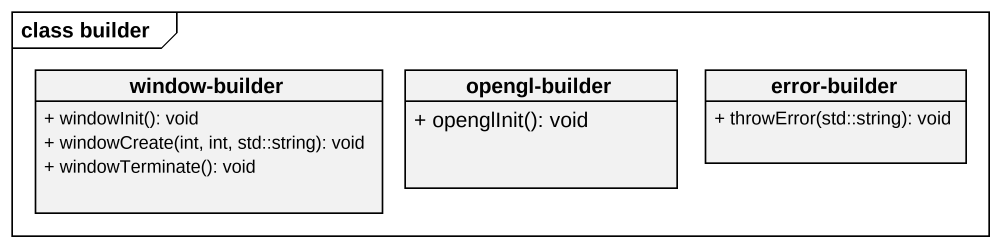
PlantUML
@startuml
mainframe class builder
hide circle
hide empty members
skinparam classAttributeIconSize 0
class "window-builder" as window_builder {
  + windowInit(): void
  + windowCreate(int, int, std::string): void
  + windowTerminate(): void
}
class "opengl-builder" as opengl_builder {
  + openglInit(): void
}
class "error-builder" as error_builder {
  + throwError(std::string): void
}
@enduml
